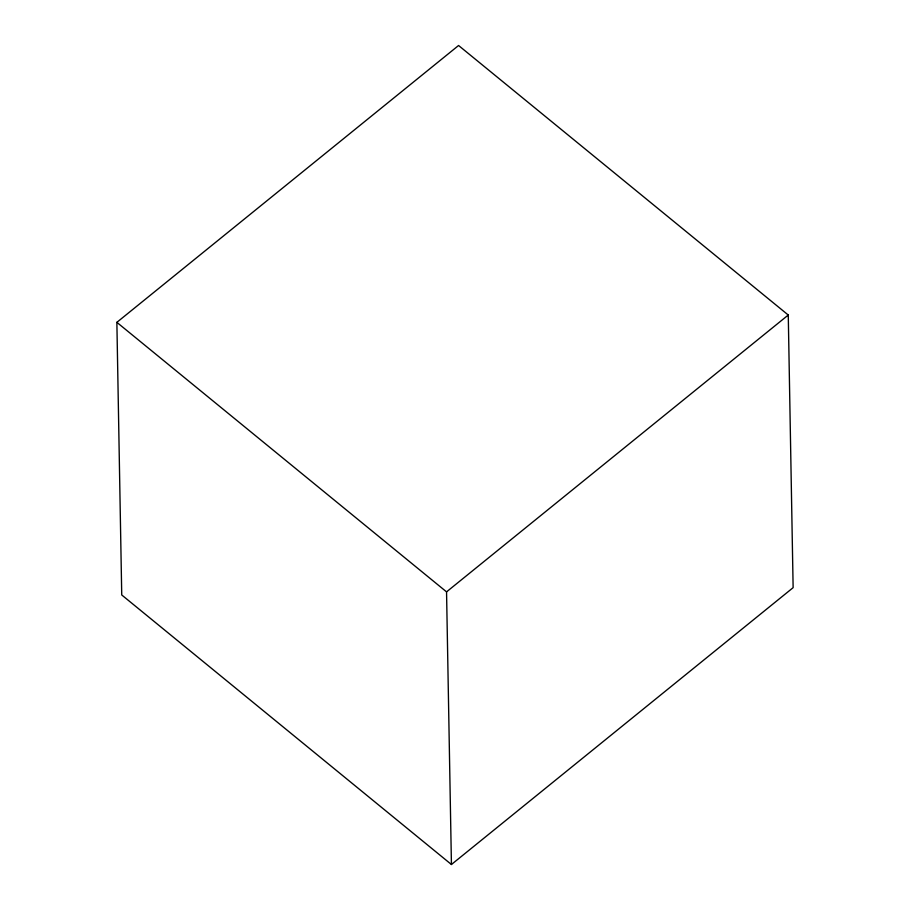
<?xml version="1.0" encoding="UTF-8"?>
<svg xmlns="http://www.w3.org/2000/svg" width="910" height="910" viewBox="0 0 910 910"><rect width="100%" height="100%" fill="white"/><g stroke="black" fill="none" stroke-linecap="round" stroke-linejoin="round"><path stroke-width="1.36" d="M116.867 322.345L458.572 45.5L788.265 315.031L793.133 587.655L451.428 864.5L121.735 594.969L116.867 322.345L446.548 591.864L451.428 864.5M446.548 591.864L788.265 315.031"/></g></svg>
